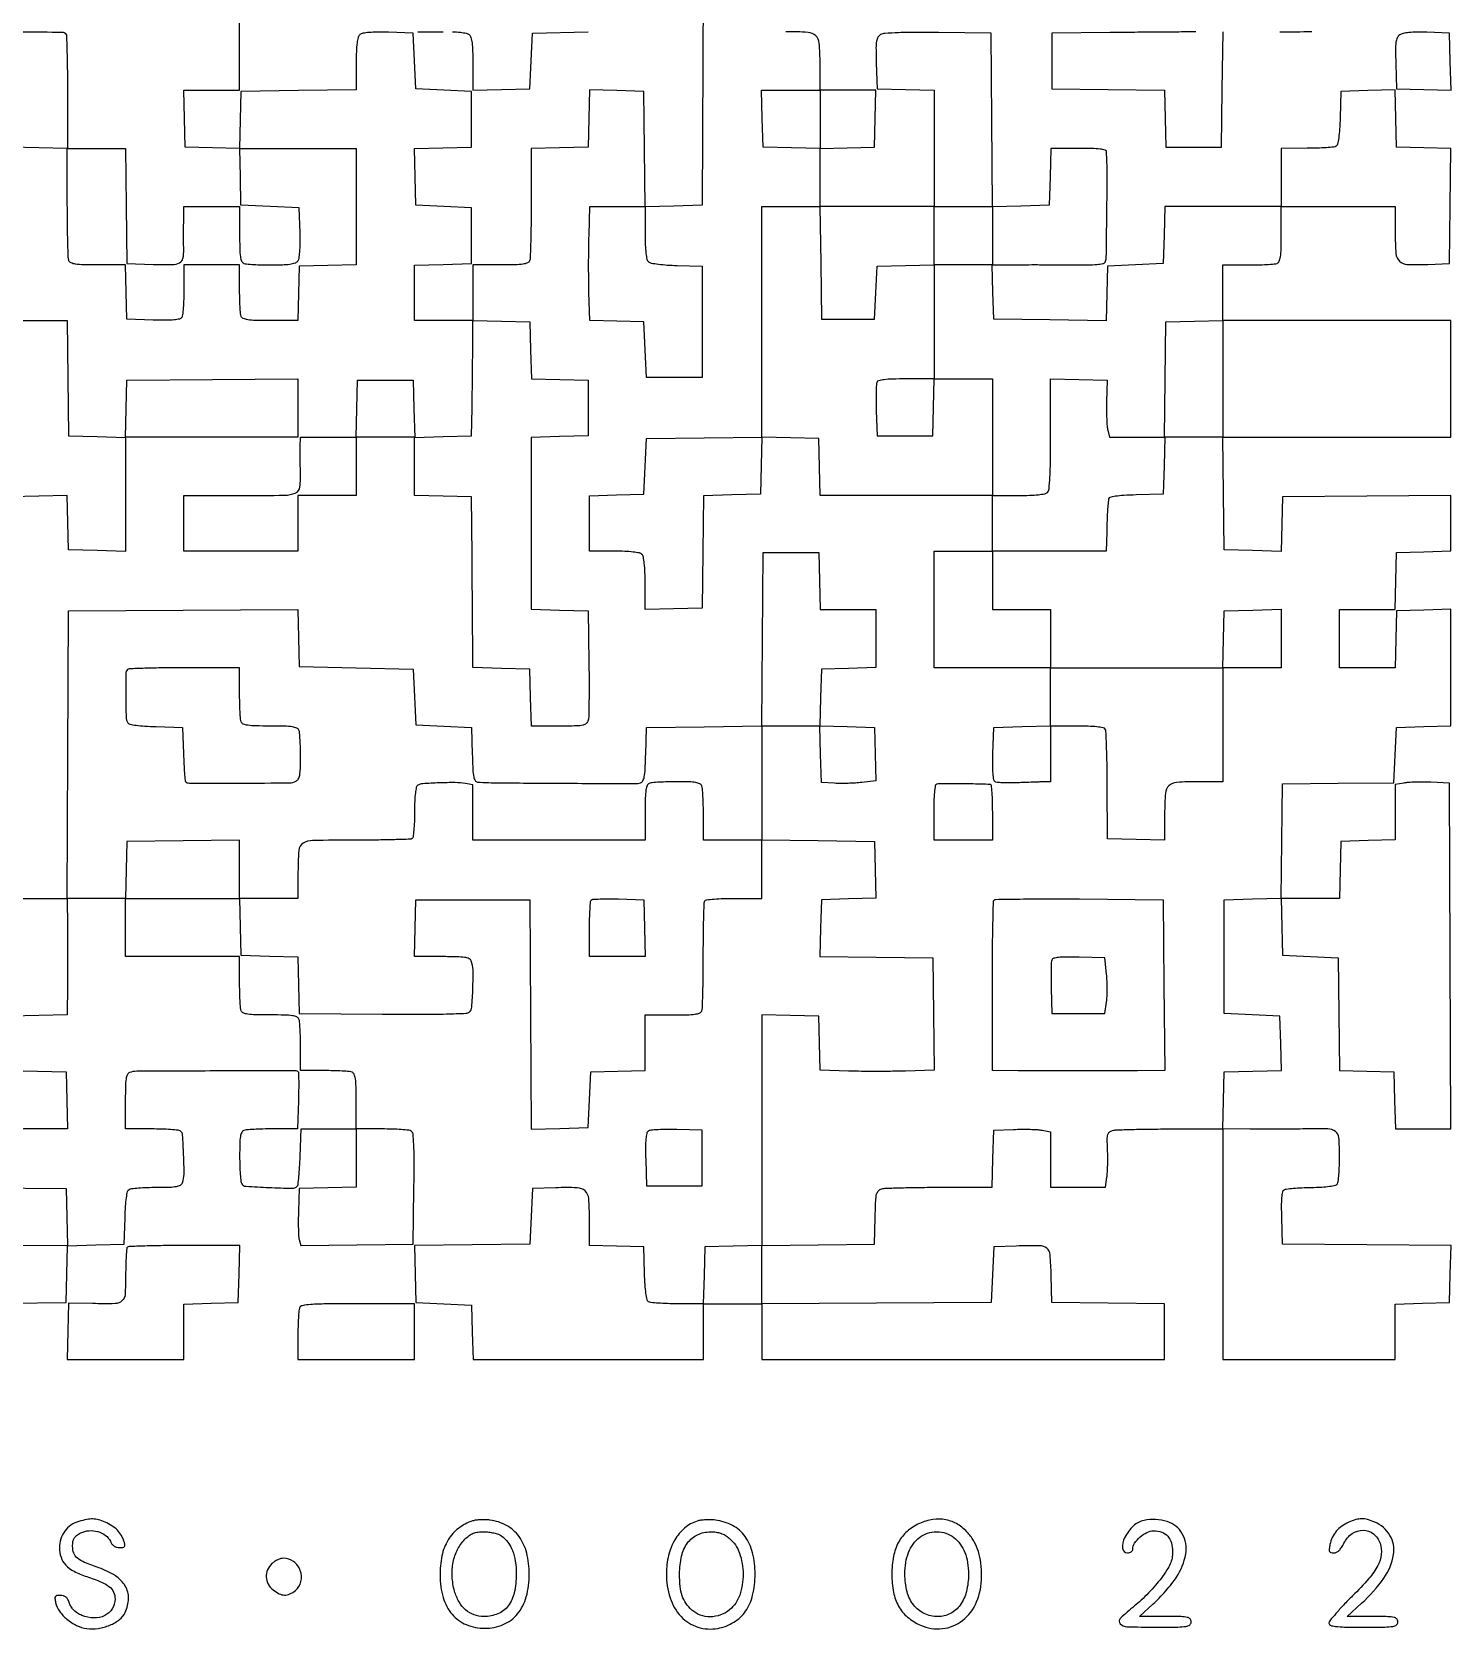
# Model space of a CAD drawing. Extents: x 179 to 1071, y 112 to 1107.
# Drawn here: x 536 to 1071, y 112 to 715 of the extents above; entities that cross this region are included whole.
import ezdxf

# ---------------------------------------------------------------- set-up
doc = ezdxf.new("R2010")
doc.units = 0

msp = doc.modelspace()

# ---------------------------------------------------------------- linework, layer by layer
for points in [[(789.01715, 757.844856), (788.758575, 703.672428), (788.5, 649.5), (777.769596, 649.216367), (767.039192, 648.932734), (766.769596, 670.716367), (766.5, 692.5), (756.284183, 692.784606), (746.068365, 693.069211), (745.784183, 682.284606), (745.5, 671.5), (734.75, 671.216168), (724, 670.932337), (724, 650.547956, -0.002775), (723.956005, 642.62203, -0.004131), (723.821697, 635.686837, -0.001846), (723.636622, 629.779199, -0.08304), (723.393011, 628.581787, -0.205218), (722.601595, 627.76761, -0.063068), (720.913621, 627.30265, -0.030363), (717.960143, 627.059586, -0.005351), (712.393011, 627), (702, 627), (702, 616.5), (702, 606), (691, 606), (680, 606), (680, 616.466168), (680, 626.932337), (690.75, 627.216168), (701.5, 627.5), (701.5, 638), (701.5, 648.5), (691, 649), (680.5, 649.5), (680.216515, 660.215829), (679.93303, 670.931657), (690.716515, 671.215829), (701.5, 671.5), (701.5, 682), (701.5, 692.5), (691, 693), (680.5, 693.5), (680, 704), (679.5, 714.5), (670.149285, 714.788859, 0.009044), (666.042317, 714.84141, 0.018924), (662.849829, 714.703614, 0.020746), (660.486141, 714.412685, 0.132968), (659.399285, 713.916414, 0.153989), (658.728963, 712.876338, 0.035166), (658.314936, 710.797737, 0.024215), (658.070212, 707.662077, 0.007367), (658, 702.897058), (658, 693.039005), (636.25, 692.769502), (614.5, 692.5), (614.215817, 681.715394), (613.931635, 670.930789), (603.715817, 671.215394), (593.5, 671.5), (593.216168, 682.25), (592.932337, 693), (603.466168, 693), (614, 693), (614, 714.5), (614, 736)], [(517.280221, 714.97765, -0.000451), (546.988945, 714.883807, -0.25885), (548.464727, 714.057073, -0.131324), (548.700564, 713.273694, -0.001231), (548.87541, 707.205615, -0.004035), (549.003513, 700.196264, -0.002587), (549.044449, 692.057073), (549.041411, 671), (560.001203, 671), (570.960995, 671), (571.230498, 649.25), (571.5, 627.5), (581.417355, 627.211769, 0.010154), (588.616458, 627.148789, 0.114141), (591.376108, 627.820781, 0.231626), (592.637305, 629.481818, 0.056846), (592.921568, 633, -0.005745), (592.88362, 634.768354, -0.002018), (592.868562, 637.307812, -0.002003), (592.874464, 640.100537, -0.002345), (592.903108, 642.75), (593, 649), (603.5, 649), (614, 649), (614, 638.606989, 0.005351), (614.059586, 633.039857, 0.030363), (614.30265, 630.086379, 0.063068), (614.76761, 628.398405, 0.205218), (615.581787, 627.606989, 0.070665), (616.623147, 627.368305, 0.006448), (619.282682, 627.178303, 0.008244), (622.475274, 627.044337, 0.006363), (625.959343, 627, 0.008752), (630.143309, 627.073241, 0.026159), (632.994036, 627.322779, 0.037243), (634.919377, 627.74135, 0.148464), (635.916414, 628.399285, 0.132968), (636.412685, 629.486141, 0.020746), (636.703614, 631.849829, 0.018924), (636.84141, 635.042317, 0.009044), (636.788859, 639.149285), (636.5, 648.5), (625.5, 649), (614.5, 649.5), (614.288754, 660.25), (614.077508, 671), (636.038754, 671), (658, 671), (658, 649.033832), (658, 627.067663), (647.25, 626.783832), (636.5, 626.5), (636.215017, 616.25), (635.930034, 606), (625.572006, 606, -0.005378), (620.025624, 606.059653, -0.030449), (617.080782, 606.302828, -0.063222), (615.397244, 606.767938, -0.204941), (614.606989, 607.581787, -0.070946), (614.368222, 608.626193, -0.006338), (614.178303, 611.31865, -0.008159), (614.044331, 614.550804, -0.006277), (614, 618.081787), (614, 627), (603.5, 627), (593, 627), (592.984687, 617.75, -0.008167), (592.919254, 614.113016, -0.011132), (592.733781, 610.83877, -0.008157), (592.475228, 608.130001, -0.113964), (592.152042, 607.211769, -0.19692), (591.294865, 606.604266, -0.033714), (589.282937, 606.278982, -0.023663), (586.195195, 606.138177, -0.006827), (581.417355, 606.211769), (571.5, 606.5), (571.215017, 616.75), (570.930034, 627), (560.572006, 627, -0.005378), (555.025624, 627.059653, -0.030449), (552.080782, 627.302828, -0.063222), (550.397244, 627.767938, -0.204941), (549.606989, 628.581787, -0.08304), (549.363378, 629.779199, -0.001846), (549.178303, 635.686837, -0.004131), (549.043995, 642.62203, -0.002775), (549, 650.547956), (549, 670.932337), (538.25, 671.216168), (527.5, 671.5)], [(974.75, 714.940931, 0.000386), (969.365363, 714.905745, 0.000111), (961.048437, 714.843127, 0.000112), (951.674575, 714.76836, 0.00012), (942.5, 714.690931), (920.5, 714.5), (920.5, 704), (920.5, 693.5), (941.716369, 693.23021), (962.932738, 692.96042), (963.216369, 682.23021), (963.5, 671.5), (974, 671.5), (984.5, 671.5), (984.769502, 693.25), (985.039005, 715)], [(526.75, 235.230498), (548.5, 235.5), (548.783492, 246.216508), (549.066984, 256.933016), (559.783492, 257.216508), (570.5, 257.5), (570.788805, 267.464966, -0.00836), (570.987032, 271.800174, -0.019108), (571.315749, 275.055937, -0.01918), (571.737468, 277.411, -0.199883), (572.288805, 278.199653, -0.115495), (573.161051, 278.504423, -0.007626), (575.829971, 278.747767, -0.010713), (579.052528, 278.922753, -0.007787), (582.643011, 278.984687, 0.0061), (587.639876, 279.054022, 0.036929), (590.216248, 279.312261, 0.08218), (591.670761, 279.823042, 0.1775), (592.439901, 280.703981, 0.091423), (593.04084, 283.93179, 0.010941), (592.893965, 291.219109, 0.006559), (592.477375, 298.765248, 0.234499), (591.618492, 300.234687, 0.122219), (590.787958, 300.526562, 0.006455), (587.964495, 300.758058, 0.009848), (584.56653, 300.92538, 0.006984), (580.75, 300.984687), (571, 301), (571, 311.393011, -0.005351), (571.059586, 316.960143, -0.030363), (571.30265, 319.913621, -0.063068), (571.76761, 321.601595, -0.205218), (572.581787, 322.393011, -0.090721), (575.163116, 322.877312, -0.000363), (604.735819, 322.989344, -0.000184), (634.904728, 323.070625, -0.198215), (636.083333, 322.587487, -0.195794), (636.245504, 322.207851, -0.001928), (636.285267, 319.186075, -0.005961), (636.276071, 315.675605, -0.003785), (636.185662, 311.587487), (635.871323, 301), (626.517449, 301, 0.005991), (622.819538, 300.955691, 0.007872), (619.446625, 300.821697, 0.005967), (616.636623, 300.632065, 0.071896), (615.581787, 300.393011, 0.19467), (614.780298, 299.644942, 0.069116), (614.312224, 298.117276, 0.033827), (614.069372, 295.475625, 0.00643), (614.015313, 290.643011, 0.007669), (614.076382, 287.053884, 0.010583), (614.248778, 283.835561, 0.007462), (614.488346, 281.169118, 0.115963), (614.788585, 280.307836, 0.238871), (616.381675, 279.362557, 0.005895), (625.114481, 278.883699, 0.006457), (633.798042, 278.622444, 0.202967), (635.742197, 279.40648, 0.168511), (636.055932, 280.050871, 0.005297), (636.377571, 283.000591, 0.00977), (636.655412, 286.533658, 0.006555), (636.841025, 290.58095), (637.18205, 301), (647.591025, 301), (658, 301), (658, 290.033832), (658, 279.067663), (647.25, 278.783832), (636.5, 278.5), (636.204946, 270, 0.006937), (636.133698, 266.579253, 0.008098), (636.163731, 263.330116, 0.007286), (636.273473, 260.588797, 0.047804), (636.478972, 259.230182), (637.048052, 256.960364), (658.274026, 257.230182), (679.5, 257.5), (679.77083, 278.428109, 0.002701), (679.849994, 288.928451, 0.012029), (679.714887, 295.091209, 0.012869), (679.427241, 299.095412, 0.230932), (678.77083, 300.162796, 0.115844), (677.852781, 300.482259, 0.007444), (675.009244, 300.73694, 0.010563), (671.577369, 300.920078, 0.007655), (667.75, 300.984687), (658, 301), (658, 311.393011, 0.005351), (657.940414, 316.960143, 0.030363), (657.69735, 319.913621, 0.063068), (657.23239, 321.601595, 0.205218), (656.418213, 322.393011, 0.070946), (655.373807, 322.631778, 0.006338), (652.68135, 322.821697, 0.008159), (649.449196, 322.955669, 0.006277), (645.918213, 323), (637, 323), (637, 331.918213, 0.006277), (636.955669, 335.449196, 0.008159), (636.821697, 338.68135, 0.006338), (636.631778, 341.373807, 0.070946), (636.393011, 342.418213, 0.204366), (635.605154, 343.231384, 0.063541), (633.93074, 343.696802, 0.030628), (631.003676, 343.940206, 0.005432), (625.5, 344, -0.005432), (619.996324, 344.059794, -0.030628), (617.06926, 344.303198, -0.063541), (615.394846, 344.768616, -0.204366), (614.606989, 345.581787, -0.07203), (614.367894, 346.638111, -0.005915), (614.178303, 349.465525, -0.007831), (614.044305, 352.859224, -0.005951), (614, 356.581787), (614, 366), (592.5, 366), (571, 366), (571, 377), (571, 388), (592.466168, 388), (613.932337, 388), (614.216168, 377.25), (614.5, 366.5), (625.216508, 366.216508), (635.933016, 365.933016), (636.216508, 355.216508), (636.5, 344.5), (667.940451, 344.285615, 0.002134), (682.193655, 344.24927, 0.006229), (692.029372, 344.388709, 0.003495), (699.326198, 344.634139, 0.164488), (700.690451, 345.15806, 0.203943), (701.615646, 346.953984, 0.009219), (702.004695, 354.033426, 0.013795), (702.066202, 360.965562, 0.087142), (701.393011, 364.418213, 0.205485), (700.600474, 365.232706, 0.062919), (698.908208, 365.697521, 0.03028), (695.946379, 365.940479, 0.005326), (690.359179, 366), (679.932337, 366), (680.216168, 376.75), (680.5, 387.5), (702, 387.5), (723.5, 387.5), (723.760648, 344.216276), (724.021296, 300.932553), (734.760648, 301.216276), (745.5, 301.5), (746, 312), (746.5, 322.5), (756.75, 322.784983), (767, 323.069966), (767, 333.534983), (767, 344), (777.393011, 344, 0.005548), (782.847127, 344.060521, 0.028856), (785.845765, 344.300585, 0.056089), (787.591489, 344.745678, 0.213844), (788.369202, 345.519741, 0.083016), (788.603245, 346.66985, 0.001854), (788.781072, 352.332118, 0.00414), (788.910111, 358.979916, 0.002782), (788.952381, 366.576708, -0.002787), (788.994503, 374.133165, -0.004325), (789.123586, 380.65189, -0.00141), (789.299584, 386.278283, -0.130606), (789.535207, 387.056967, -0.229468), (790.126712, 387.432853, -0.007408), (793.013867, 387.722984, -0.012896), (796.515436, 387.931742, -0.00844), (800.559017, 388), (811, 388), (811, 399.019888), (811, 410.039775), (832.25, 409.769888), (853.5, 409.5), (853.783473, 398.785353), (854.066946, 388.070705), (843.783473, 387.785353), (833.5, 387.5), (833.216371, 376.769986), (832.932742, 366.039971), (854.216371, 365.769986), (875.5, 365.5), (875.769629, 344.338997), (876.039257, 323.177994), (865.269629, 322.838997, -0.004764), (860.370632, 322.731502, -0.002808), (854.515836, 322.691718, -0.002808), (848.666157, 322.717677, -0.004802), (843.78428, 322.813661), (833.068561, 323.127322), (832.78428, 333.313661), (832.5, 343.5), (821.75, 343.783832), (811, 344.067663), (811, 300.567663), (811, 257.067663), (800.25, 256.783832), (789.5, 256.5), (789.216168, 245.75), (788.932337, 235), (779.216168, 235.015313, -0.007334), (775.406013, 235.077213, -0.010202), (771.998336, 235.252233, -0.006997), (769.171517, 235.495121, -0.117134), (768.288805, 235.800347, -0.199883), (767.737468, 236.589, -0.01918), (767.315749, 238.944063, -0.019108), (766.987032, 242.199826, -0.00836), (766.788805, 246.535034), (766.5, 256.5), (756.25, 256.784983), (746, 257.069966), (746, 266.999799, 0.018385), (745.714843, 274.752275, 0.190058), (744.352383, 277.578778, 0.180404), (741.390744, 278.792788, 0.01627), (733.243181, 278.788833), (724.5, 278.5), (724, 268), (723.5, 257.5), (701.716367, 257.230404), (679.932734, 256.960808), (680.216367, 246.230404), (680.5, 235.5), (691, 235), (701.5, 234.5), (701.784983, 224.25), (702.069966, 214), (745.534983, 214), (789, 214), (789, 224.5), (789, 235), (800, 235), (811, 235), (811, 224.5), (811, 214), (887, 214), (963, 214), (963, 224.480112), (963, 234.960225), (941.75, 235.230112), (920.5, 235.5), (920.215131, 245.7397, 0.013827), (919.781878, 253.54295, 0.200378), (918.533568, 255.948742, 0.174565), (915.86687, 256.925177, 0.010012), (907, 256.795054), (898.5, 256.5), (898, 246), (897.5, 235.5), (854.25, 235.239377), (811, 234.978755), (811, 245.96949), (811, 256.960225), (832.25, 257.230112), (853.5, 257.5), (853.783793, 267.642206, -0.004239), (854.011163, 273.877009, -0.045994), (854.354225, 276.368126, -0.13437), (855.044772, 277.644519, -0.137305), (856.283793, 278.378551, -0.056343), (857.859525, 278.615671, -0.002272), (863.640614, 278.802173, -0.003961), (870.501562, 278.937922, -0.002792), (878.216168, 278.986345), (897.932337, 279), (898.216168, 289.75), (898.5, 300.5), (906, 300.80649, -0.008667), (909.109769, 300.879612, -0.00841), (912.251562, 300.846169, -0.008349), (915.012596, 300.724159, -0.030569), (916.75, 300.511177), (920, 299.909374), (920, 289.454687), (920, 279), (930.372192, 279), (940.744384, 279), (941.240606, 282.75, 0.020239), (941.413553, 284.643411, 0.007234), (941.511592, 287.354508, 0.007164), (941.533497, 290.334585, 0.008407), (941.466288, 293.158963, -0.00749), (941.364576, 297.127075, -0.066355), (941.576942, 298.861018, -0.160581), (942.184633, 299.803224, -0.104734), (943.347873, 300.395308, -0.056676), (944.885355, 300.625916, -0.002168), (950.669375, 300.807096, -0.003862), (957.526973, 300.939151, -0.00271), (965.25, 300.986345), (985, 301), (985, 257.5), (985, 214), (1017.5, 214), (1050, 214), (1050, 224.465017), (1050, 234.930034), (1060.25, 235.215017), (1070.5, 235.5), (1070.783689, 246.235907), (1071.067378, 256.971814), (1039.283689, 257.235907), (1007.5, 257.5), (1007.211769, 267.417355, -0.007576), (1007.150199, 271.845842, -0.019646), (1007.279533, 275.034542, -0.020969), (1007.554495, 277.281643, -0.216682), (1008.061369, 278.037928, -0.110736), (1008.888146, 278.323896, -0.006534), (1011.545579, 278.588813, -0.009602), (1014.746164, 278.80386, -0.006914), (1018.324705, 278.925784, 0.009341), (1022.254816, 279.078787, 0.020267), (1025.261235, 279.374732, 0.02053), (1027.452219, 279.772755, 0.198484), (1028.209793, 280.305211, 0.116016), (1028.510689, 281.168747, 0.00744), (1028.750745, 283.846423, 0.010564), (1028.923502, 287.078121, 0.007653), (1028.984687, 290.682612, 0.018661), (1028.734108, 297.708356, 0.217762), (1027.446007, 300.056167, 0.158029), (1024.60911, 301.017439, 0.00882), (1015.164684, 300.975862, -0.002775), (1010.722622, 300.902591, -0.001552), (1005.318125, 300.860221, -0.001548), (999.854827, 300.851267, -0.002519), (995.216168, 300.881396), (984.932337, 301), (985.216168, 311.75), (985.5, 322.5), (996.284606, 322.784183), (1007.069211, 323.068365), (1006.784606, 333.284183), (1006.5, 343.5), (996, 344), (985.5, 344.5), (985.5, 366), (985.5, 387.5), (996.215829, 387.783485), (1006.931657, 388.06697), (1007.215829, 377.283485), (1007.5, 366.5), (1018, 366), (1028.5, 365.5), (1028.769787, 344.284765), (1029.039573, 323.069529), (1039.269787, 322.784765), (1049.5, 322.5), (1049.783832, 311.75), (1050.067663, 301), (1060.541073, 301), (1071.014483, 301), (1070.757242, 366.25), (1070.5, 431.5), (1063.5, 431.807779, 0.009375), (1060.58164, 431.88131, 0.008811), (1057.601562, 431.84799, 0.008811), (1054.961002, 431.725313, 0.029867), (1053.25, 431.512466), (1050, 430.909374), (1050, 420.48967), (1050, 410.069966), (1039.75, 409.784983), (1029.5, 409.5), (1029.216168, 398.75), (1028.932337, 388), (1017.946666, 388), (1006.960995, 388), (1007.230498, 409.599001), (1007.5, 431.198001), (1028.5, 431.411267), (1049.5, 431.624533), (1050, 442.062266), (1050.5, 452.5), (1060.75, 452.784983), (1071, 453.069966), (1071, 475.069966), (1071, 497.069966), (1060.75, 496.784983), (1050.5, 496.5), (1050.216168, 485.75), (1049.932337, 475), (1039.466168, 475), (1029, 475), (1029, 486), (1029, 497), (1039.466168, 497), (1049.932337, 497), (1050.216168, 507.75), (1050.5, 518.5), (1060.75, 518.784983), (1071, 519.069966), (1071, 529.54903), (1071, 540.028094), (1039.25, 539.764047), (1007.5, 539.5), (1007.214647, 529.216527), (1006.929295, 518.933054), (996.214647, 519.216527), (985.5, 519.5), (985.230112, 540.75), (984.960225, 562), (1027.980112, 562), (1071, 562), (1071, 584), (1071, 606), (1028, 606), (985, 606), (985, 616.5), (985, 627), (994.418213, 627, 0.005951), (998.140776, 627.044305, 0.007831), (1001.534475, 627.178303, 0.005915), (1004.361889, 627.367894, 0.07203), (1005.418213, 627.606989, 0.205218), (1006.23239, 628.398405, 0.063068), (1006.69735, 630.086379, 0.030363), (1006.940414, 633.039857, 0.005351), (1007, 638.606989), (1007, 649), (1028.5, 649), (1050, 649), (1050, 639.035184, 0.017911), (1050.277655, 631.286847, 0.185014), (1051.608188, 628.442394, 0.184841), (1054.49937, 627.213805, 0.017872), (1062.259538, 627.209712), (1070.5, 627.5), (1070.769404, 649.214803), (1071.038809, 670.929605), (1060.769404, 671.214803), (1050.5, 671.5), (1050.215817, 682.284606), (1049.931635, 693.069211), (1039.715817, 692.784606), (1029.5, 692.5), (1029.211195, 682.535034, -0.00836), (1029.012968, 678.199826, -0.019108), (1028.684251, 674.944063, -0.01918), (1028.262532, 672.589, -0.199883), (1027.711195, 671.800347, -0.117226), (1026.827893, 671.495095, -0.006962), (1023.991726, 671.252233, -0.010173), (1020.573123, 671.077211, -0.007309), (1016.75, 671.015313), (1007, 671), (1007, 660), (1007, 649), (985.033832, 649), (963.067663, 649), (962.783832, 638.25), (962.5, 627.5), (952, 627), (941.5, 626.5), (941.214798, 616.230215), (940.929597, 605.96043), (919.714798, 606.230215), (898.5, 606.5), (898.215017, 616.75), (897.930034, 627), (908.215017, 627.085939, -0.00189), (912.921792, 627.107477, -0.00108), (918.605875, 627.099727, -0.001078), (924.324185, 627.067248, -0.001791), (929.145409, 627.012198, 0.006609), (934.134085, 627.003318, 0.020774), (937.47791, 627.180644, 0.025942), (939.720149, 627.511266, 0.207648), (940.55822, 628.094203, 0.135544), (940.983918, 629.551923, 0.000569), (941.211181, 646.329519, 0.002776), (941.315541, 661.55409, 0.01532), (941.075053, 669.75, 0.324868), (940.575747, 670.3572, 0.034099), (938.658667, 670.718349, 0.02347), (935.556276, 670.939302, 0.006042), (930.533832, 671), (920.067663, 671), (919.783832, 660.25), (919.5, 649.5), (908.763707, 649.216307), (898.027415, 648.932615), (897.763707, 681.716307), (897.5, 714.5), (877.651046, 714.732225, 0.004083), (869.268438, 714.761835, 0.008066), (862.614155, 714.62363, 0.005833), (857.43367, 714.371848, 0.108211), (855.865488, 713.928011, 0.132377), (854.830345, 712.954703, 0.100413), (854.289575, 711.486027, 0.040564), (854.103482, 708.88991, 0.00498), (854.214442, 703.195786), (854.5, 693.5), (865.25, 693.216168), (876, 692.932337), (876, 670.966168), (876, 649), (854.5, 649), (833, 649), (833, 659.965017), (833, 670.930034), (843.25, 671.215017), (853.5, 671.5), (853.783832, 682.25), (854.067663, 693), (843.533832, 693), (833, 693), (833, 702.964816, 0.0177), (832.725392, 710.719525, 0.189883), (831.393275, 713.50496, 0.174589), (828.463935, 714.756305, 0.014506), (820.065741, 715)], [(681.25, 714.931729, 0.01441), (682.088167, 714.910146, 0.000891), (684.577099, 714.922233, 0.001321), (687.542647, 714.949758, 0.000979), (690.820975, 714.99527, -0.011128)], [(694.372164, 714.972485, -0.01976), (697.29094, 714.773153, -0.020842), (699.521941, 714.437386, -0.126079), (700.570975, 713.941096, -0.151307), (701.261372, 712.882105, -0.037351), (701.68404, 710.82591, -0.024828), (701.93022, 707.693169, -0.007194), (702, 702.843724), (702, 692.932337), (712.75, 693.216168), (723.5, 693.5), (724, 704), (724.5, 714.5), (745.5, 715)], [(1006.412514, 715, 0.002047), (1018.522031, 715.049574, 0.015914)], [(527.039005, 388), (538.01089, 388), (548.982775, 388), (549.241388, 442.25), (549.5, 496.5), (592.716061, 496.760597), (635.932122, 497.021194), (636.216061, 486.260597), (636.5, 475.5), (658, 475), (679.5, 474.5), (680, 464), (680.5, 453.5), (691, 453), (701.5, 452.5), (701.784983, 442.25, 0.004741), (702, 436.484765, 0.035982), (702.32189, 433.785568, 0.096917), (702.873462, 432.419928, 0.236031), (703.784983, 431.885693, 0.01463), (711.90415, 431.582759, 0.00087), (736.471636, 431.428083, 0.000214), (763.199035, 431.31772, 0.072916), (765.21564, 431.605758, 0.199375), (766.1214, 432.339768, 0.078007), (766.669258, 433.886227, 0.033947), (766.999998, 436.702523, 0.005286), (767.21564, 442.306482), (767.5, 452.5), (789.236361, 452.769464), (810.972721, 453.038929), (811.236361, 485.769464), (811.5, 518.5), (822, 518.5), (832.5, 518.5), (832.783832, 507.75), (833.067663, 497), (843.533832, 497), (854, 497), (854, 486.034983), (854, 475.069966), (843.75, 474.784983), (833.5, 474.5), (833.216527, 463.785353), (832.933054, 453.070705), (843.216527, 452.785353), (853.5, 452.5), (853.78342, 442.391609), (854.066839, 432.283218), (848.78342, 431.715855, -0.011874), (846.39765, 431.516829, -0.007318), (843.583255, 431.390526, -0.007337), (840.795686, 431.347207, -0.013035), (838.5, 431.405078), (833.5, 431.661665), (833.216168, 442.330833), (832.932337, 453), (821.966168, 453), (811, 453), (811, 431.5), (811, 410), (800, 410), (789, 410), (789, 419.418213, 0.005951), (788.955695, 423.140776, 0.007831), (788.821697, 426.534475, 0.005915), (788.632106, 429.361889, 0.07203), (788.393011, 430.418213, 0.191652), (787.656877, 431.216173, 0.070258), (786.167248, 431.687898, 0.03479), (783.605148, 431.936805, 0.006824), (778.974799, 432, 0.006352), (775.484808, 431.955664, 0.008233), (772.287222, 431.821697, 0.006434), (769.623534, 431.631706, 0.070701), (768.581787, 431.393011, 0.205218), (767.76761, 430.601595, 0.063068), (767.30265, 428.913621, 0.030363), (767.059586, 425.960143, 0.005351), (767, 420.393011), (767, 410), (734.5, 410), (702, 410), (702, 420.420545), (702, 430.841089), (699.25, 431.308357, 0.040034), (695.361315, 431.652559, 0.011275), (689.268116, 431.56548, 0.007125), (683.133463, 431.251794, 0.122669), (681.23354, 430.644336, 0.200749), (680.668297, 429.854234, 0.025945), (680.303185, 427.763405, 0.021994), (680.070119, 424.743529, 0.008261), (680, 420.5, -0.009372), (679.931814, 416.86254, -0.014177), (679.723498, 413.703099, -0.008832), (679.432875, 411.115719, -0.225643), (679.058718, 410.53629, -0.131045), (678.278426, 410.300914, -0.001294), (672.387329, 410.125433, -0.004139), (665.574963, 409.996579, -0.002658), (657.669406, 409.954545, 0.003766), (641.501787, 409.832769, 0.133915), (637.925334, 408.799269, 0.244598), (636.320176, 406.142371, 0.015533), (636.013655, 396.75), (636, 388), (625, 388), (614, 388), (614, 398.995802), (614, 409.991604), (592.75, 409.745802), (571.5, 409.5), (571.216168, 398.75), (570.932337, 388), (559.911942, 388), (548.891548, 388), (549.004205, 377.25, -0.001277), (549.043241, 372.324301, -0.000725), (549.066605, 366.363063, -0.000724), (549.072733, 360.357551, -0.001195), (549.058431, 355.283832), (549, 344.067663), (538.25, 343.783832), (527.5, 343.5)], [(526.930789, 323.068365), (537.715394, 322.784183), (548.5, 322.5), (548.783832, 311.75), (549.067663, 301), (539.283832, 300.989367, 0.000597), (534.647721, 300.978789, 0.000287), (528.702126, 300.954706, 0.000285)]]:
    msp.add_lwpolyline(points, format="xyb")
for points in [[(1051.698976, 713.769153, 0.124763), (1050.777081, 712.654842, 0.076572), (1050.28692, 711.012817, 0.036105), (1050.109284, 708.286528, 0.00588), (1050.209381, 702.983715), (1050.5, 693.5), (1060.78419, 693.214639), (1071.068381, 692.929279), (1070.78419, 703.714639), (1070.5, 714.5), (1061.989595, 714.785438, 0.010006), (1058.068435, 714.838436, 0.02299), (1055.121158, 714.683656, 0.02949), (1052.96852, 714.341998, 0.104125)], [(767, 639.122445, 0.00775), (767.07111, 634.534962, 0.021862), (767.310401, 631.338284, 0.027915), (767.69658, 629.144506, 0.163434), (768.304124, 628.162563, 0.131421), (769.259099, 627.722996, 0.010763), (771.999888, 627.312947, 0.013854), (775.34104, 626.980158, 0.010217), (779.054124, 626.790118), (788.5, 626.5), (788.5, 605.5), (788.5, 584.5), (778, 584.5), (767.5, 584.5), (767, 595), (766.5, 605.5), (756.313661, 605.78428), (746.127322, 606.068561), (745.813661, 616.78428, -0.004796), (745.717644, 621.664806, -0.002809), (745.691565, 627.51007, -0.002808), (745.731177, 633.358587, -0.004772), (745.838476, 638.25), (746.176952, 649), (756.588476, 649), (767, 649)], [(833.230112, 627.75), (833.5, 606.5), (843.5, 606.5), (853.5, 606.5), (854, 616.5), (854.5, 626.5), (865.25, 626.783832), (876, 627.067663), (876, 638.033832), (876, 649), (887, 649), (898, 649), (898, 638), (898, 627), (887, 627), (876, 627), (876, 605.5), (876, 584), (887, 584), (898, 584), (898, 562), (898, 540), (907.8, 540, 0.008695), (912.071747, 540.074295, 0.018472), (915.369558, 540.311224, 0.019349), (917.799696, 540.671932, 0.150969), (918.8, 541.2, 0.175197), (919.392044, 542.462411, 0.009311), (919.721201, 546.961582, 0.01044), (919.93795, 553.423681, 0.003163), (920, 563.233832), (920, 584.067663), (930.656325, 583.783832), (941.312649, 583.5), (941.097025, 575.410357, 0.008233), (941.063502, 572.118159, 0.008937), (941.14088, 568.915567, 0.008508), (941.302738, 566.177527, 0.042486), (941.549109, 564.660357), (942.216816, 562), (952.588906, 562), (962.960995, 562), (963.230498, 583.75), (963.5, 605.5), (974.25, 605.783832), (985, 606.067663), (985, 584.033832), (985, 562), (974.033832, 562), (963.067663, 562), (962.783832, 551.25), (962.5, 540.5), (952.25, 540.215017, 0.00691), (947.549079, 540.019269, 0.021984), (944.420839, 539.707303, 0.026625), (942.368684, 539.298578, 0.310698), (941.858431, 538.715017, 0.00737), (941.600853, 536.179806, 0.007856), (941.424381, 533.691472, 0.005868), (941.292666, 530.655166, 0.002007), (941.171044, 526.25), (941, 519), (919.5, 519), (898, 519), (898, 508), (898, 497), (909, 497), (920, 497), (920, 486), (920, 475), (952.466168, 475), (984.932337, 475), (985.216168, 485.75), (985.5, 496.5), (996.25, 496.783832), (1007, 497.067663), (1007, 486.033832), (1007, 475), (996, 475), (985, 475), (985, 453.5), (985, 432), (975.934259, 432, 0.014523), (967.533064, 431.755934, 0.174932), (964.604835, 430.502522, 0.18964), (963.27376, 427.712596, 0.017585), (963, 419.930985), (963, 409.932337), (952.25, 410.216168), (941.5, 410.5), (941.38082, 430.63382, 0.003169), (941.285248, 438.431055, 0.004865), (941.09401, 445.181209, 0.00179), (940.852713, 450.973759, 0.127779), (940.571803, 451.88382, 0.21528), (939.847277, 452.372226, 0.01611), (937.433472, 452.704582, 0.017838), (934.175119, 452.929566, 0.008317), (929.940983, 453), (920, 453), (920, 442.5), (920, 432), (916.75, 431.928155, 0.002292), (915.057468, 431.882975, 0.000692), (912.486064, 431.798976, 0.000693), (909.602445, 431.696783, 0.000753), (906.798303, 431.589285, -0.00985), (904.152285, 431.536027, -0.01308), (901.746061, 431.597956, -0.010398), (899.759044, 431.742638, -0.115533), (899.010073, 431.993775, -0.221917), (898.538934, 432.712155, -0.017117), (898.28033, 435.06485, -0.018183), (898.154831, 438.290488, -0.007895), (898.211769, 442.582645), (898.5, 452.5), (909.25, 452.783832), (920, 453.067663), (920, 464.033832), (920, 475), (898, 475), (876, 475), (876, 497), (876, 519), (887, 519), (898, 519), (898, 529.5), (898, 540), (865.533832, 540), (833.067663, 540), (832.783832, 550.75), (832.5, 561.5), (821.784171, 561.783485), (811.068343, 562.06697), (810.784171, 551.283485), (810.5, 540.5), (799.76979, 540.216369), (789.03958, 539.932738), (788.76979, 518.716369), (788.5, 497.5), (777.75, 497.216168), (767, 496.932337), (767, 506.766168, 0.008652), (766.925781, 511.054729, 0.018432), (766.688986, 514.362299, 0.019308), (766.328414, 516.798441, 0.151095), (765.8, 517.8, 0.149044), (764.818776, 518.322729, 0.019949), (762.477016, 518.685484, 0.019071), (759.323492, 518.924518, 0.009379), (755.3, 519), (746, 519), (746, 529.465017), (746, 539.930034), (756.25, 540.215017), (766.5, 540.5), (767, 551), (767.5, 561.5), (789.25, 561.769502), (811, 562.039005), (811, 605.519502), (811, 649), (821.980112, 649), (832.960225, 649)], [(723.783492, 594.783492), (724.066984, 584.066984), (734.783492, 583.783492), (745.5, 583.5), (745.5, 573), (745.5, 562.5), (734.75, 562.216168), (724, 561.932337), (724, 529.5), (724, 497.067663), (734.75, 496.783832), (745.5, 496.5), (745.783711, 477, -0.002788), (745.85221, 469.365834, -0.003942), (745.821708, 462.567187, -0.002293), (745.724598, 456.840683, -0.054895), (745.514659, 455.25, -0.136044), (744.805371, 453.985907, -0.147883), (743.567583, 453.31707, -0.046767), (741.100526, 453.048842, -0.003708), (734.51478, 453), (724.067663, 453), (723.783832, 463.75), (723.5, 474.5), (712.75, 474.783832), (702, 475.067663), (701.940931, 485.283832, 0.000384), (701.905753, 490.654565, 0.000111), (701.843127, 498.961501, 0.000111), (701.76836, 508.327907, 0.000118), (701.690931, 517.5), (701.5, 539.5), (690.75, 539.783832), (680, 540.067663), (680, 551.033832), (680, 562), (669, 562), (658, 562), (658, 551), (658, 540), (647, 540), (636, 540), (636, 529.5), (636, 519), (614.5, 519), (593, 519), (593, 529.5), (593, 540), (614.432612, 540, 0.003108), (630.991344, 540.102931, 0.095188), (635.021616, 540.929292, 0.272698), (636.741251, 543.208785, 0.038712), (636.964074, 549.315423, -0.004471), (636.891822, 551.574596, -0.003291), (636.850634, 554.078593, -0.003325), (636.843015, 556.447597, -0.00741), (636.875921, 558.25), (637, 562), (647.466168, 562), (657.932337, 562), (658.216168, 572.75), (658.5, 583.5), (669, 583.5), (679.5, 583.5), (679.784171, 572.716515), (680.068343, 561.93303), (690.784171, 562.216515), (701.5, 562.5), (701.703106, 573, 0.001265), (701.784375, 577.833533, 0.000702), (701.860325, 583.730251, 0.0007), (701.920495, 589.701396, 0.00113), (701.953106, 594.783832), (702, 606.067663), (712.75, 605.783832), (723.5, 605.5)], [(854.428774, 582.674983, 0.081654), (854.239658, 581.758353, 0.005045), (854.154817, 578.970602, 0.007376), (854.136178, 575.631743, 0.005394), (854.210159, 571.924983), (854.5, 562.5), (865, 562.5), (875.5, 562.5), (875.783832, 573.25), (876.067663, 584), (865.502447, 584, 0.006163), (860.358283, 583.936587, 0.023613), (857.163994, 583.706615, 0.034632), (855.151549, 583.323077, 0.241229)], [(571.666667, 474.333333, 0.196533), (571.04225, 472.845176, 0.003958), (571.031876, 464.520042, 0.005092), (571.169519, 456.353105, 0.135593), (571.800347, 454.288805, 0.199883), (572.589, 453.737468, 0.01918), (574.944063, 453.315749, 0.019108), (578.199826, 452.987032, 0.00836), (582.535034, 452.788805), (592.5, 452.5), (592.831495, 442.501838, 0.003665), (592.987871, 438.640214, 0.005738), (593.18483, 435.32142, 0.001909), (593.397961, 432.468558, 0.178617), (593.568832, 432.097835, 0.198585), (595.042316, 431.486409, 0.000728), (614.106498, 431.490119, 0.001111), (632.796202, 431.5625, 0.118197), (635.25, 432.166623, 0.146938), (636.146469, 433.033276, 0.081244), (636.67086, 434.477073, 0.039357), (636.934432, 436.917575, 0.007227), (637, 441.453396, 0.006668), (636.955641, 444.779332, 0.008541), (636.821697, 447.83856, 0.006839), (636.631409, 450.387512, 0.069666), (636.393011, 451.418213, 0.204366), (635.605154, 452.231384, 0.063541), (633.93074, 452.696802, 0.030628), (631.003676, 452.940206, 0.005432), (625.5, 453, -0.005432), (619.996324, 453.059794, -0.030628), (617.06926, 453.303198, -0.063541), (615.394846, 453.768616, -0.204366), (614.606989, 454.581787, -0.07203), (614.367894, 455.638111, -0.005915), (614.178303, 458.465525, -0.007831), (614.044305, 461.859224, -0.005951), (614, 465.581787), (614, 475), (593.166667, 475, 0.002993), (585.132422, 474.951903, 0.004756), (578.257292, 474.804167, 0.001277), (572.287675, 474.603799, 0.189545)], [(897.25, 431.060653, -0.365021), (897.551456, 430.762027, -0.004807), (897.779688, 427.933442, -0.01103), (897.946033, 424.530185, -0.006695), (898, 420.5), (898, 410), (887, 410), (876, 410), (876, 420.416667, -0.008224), (876.068487, 424.580407, -0.014892), (876.281922, 427.981357, -0.009559), (876.582499, 430.664112, -0.286844), (876.996752, 431.166667, -0.081344), (878.108687, 431.346564, -0.000826), (886.101252, 431.317924, -0.002564), (893.497125, 431.241279, -0.016302)], [(766.783832, 376.75), (767.067663, 366), (756.533832, 366), (746, 366), (746, 376.333333, -0.006326), (746.050742, 380.343969, -0.009524), (746.20576, 383.83701, -0.00491), (746.420396, 386.763196, -0.177417), (746.700461, 387.367127, -0.182377), (747.297812, 387.637197, -0.005798), (750.000338, 387.778463, -0.010544), (753.240283, 387.841782, -0.007041), (756.950461, 387.783794), (766.5, 387.5)], [(962.763853, 355.25), (963.027706, 323), (952.763853, 322.926805, -0.00126), (944.527276, 322.888824, -0.000694), (934.455126, 322.881746, -0.00058), (922.339842, 322.904102, -0.000334), (907.75, 322.957682), (898, 323), (898, 354.833333, -0.002001), (898.049029, 367.086392, -0.003231), (898.199888, 377.515513, -0.000593), (898.402981, 386.698691, -0.192864), (898.680468, 387.347135, -0.194926), (899.328722, 387.621499, -0.000608), (908.434599, 387.750224, -0.003285), (918.778546, 387.815907, -0.002034), (930.930468, 387.763802), (962.5, 387.5)], [(920.44275, 364.711405, 0.081149), (920.248444, 363.774362, 0.00524), (920.158923, 360.981301, 0.007536), (920.137209, 357.634347, 0.00554), (920.210159, 353.924983), (920.5, 344.5), (930.5, 344.5), (940.5, 344.5), (941.08534, 348.886315, 0.022863), (941.269448, 350.99849, 0.010307), (941.326793, 353.780045, 0.01018), (941.266834, 356.724741, 0.013684), (941.08534, 359.386315), (940.5, 365.5), (930.732592, 365.786422, 0.006215), (925.820487, 365.869374, 0.027145), (922.9185, 365.724677, 0.046335), (921.158442, 365.373938, 0.232847)], [(768.211769, 300.1713, 0.194409), (767.60482, 299.304382, 0.033527), (767.279413, 297.284794, 0.023597), (767.138468, 294.191727, 0.006852), (767.211769, 289.417355), (767.5, 279.5), (778, 279.5), (788.5, 279.5), (788.5, 290), (788.5, 300.5), (779, 300.753945, 0.008497), (775.267186, 300.790269, 0.011674), (771.912207, 300.687545, 0.00849), (769.137493, 300.490389, 0.12262)], [(571.666667, 256.333333, 0.177151), (571.400184, 255.759466, 0.005003), (571.195833, 253.005386, 0.009619), (571.048298, 249.715883, 0.006396), (571, 245.940322, -0.014547), (570.782193, 238.455598, -0.201869), (569.614905, 236.079112, -0.175747), (567.023595, 235.080284, -0.010534), (558.524293, 235.089685), (549.5, 235.289825), (549.216168, 224.644912), (548.932337, 214), (570.966168, 214), (593, 214), (593, 224.465017), (593, 234.930034), (603.25, 235.215017), (613.5, 235.5), (613.783832, 246.25), (614.067663, 257), (593.200498, 257, 0.002988), (585.153282, 256.951904, 0.004749), (578.26723, 256.804167, 0.001273), (572.287745, 256.603805, 0.189562)], [(636.606989, 233.418213, 0.070946), (636.368222, 232.373807, 0.006338), (636.178303, 229.68135, 0.008159), (636.044331, 226.449196, 0.006277), (636, 222.918213), (636, 214), (658, 214), (680, 214), (680, 224.5), (680, 235), (658.606989, 235, 0.002045), (646.485827, 234.950434, 0.015901), (640.835307, 234.724422, 0.030015), (637.662537, 234.303854, 0.258697)], [(553.312913, 152.897522, 0.082514), (550.377085, 151.492769, 0.081056), (548.032501, 149.206974, 0.080353), (546.521194, 146.275271, 0.079068), (546, 143, 0.083437), (546.613468, 139.349368, 0.106122), (548.37843, 136.434333, 0.085517), (551.520708, 134.073735, 0.038124), (556.309297, 132.063462, -0.016008), (561.902635, 130.001023, -0.071235), (564.920006, 128.243186, -0.124124), (566.454366, 126.241814, -0.102125), (567, 123.598284, -0.13998), (565.950257, 119.922138, -0.140487), (563.118706, 117.360758, -0.121972), (559.006588, 116.469446, -0.091879), (554.468353, 117.448776, -0.04063), (552.841524, 118.289515, -0.054404), (551.537426, 119.316147, -0.058086), (550.549575, 120.539875, -0.05698), (549.862107, 121.965715, 0.038452), (549.229652, 123.411784, 0.091355), (548.502151, 124.327483, 0.109013), (547.584349, 124.82895, 0.070841), (546.383123, 125, 0.037464), (545.061037, 124.9008, 0.213063), (544.48127, 124.529486, 0.177224), (544.310091, 123.800068, 0.024878), (544.57624, 122.25, 0.102139), (546.02193, 119.0417, 0.062883), (548.863461, 116.006966, 0.060577), (552.515478, 113.657581, 0.075594), (556.364116, 112.468106, 0.075892), (560.617326, 112.479353, 0.061113), (565.02125, 113.727681, 0.064596), (568.716807, 115.879582, 0.122345), (570.846209, 118.56181, 0.100033), (572.07358, 123.848455, 0.141549), (570.873405, 128.499976, 0.118236), (567.123509, 132.373983, 0.058097), (560.908715, 135.37786, -0.014142), (555.519174, 137.421607, -0.074071), (552.80449, 139.043731, -0.132309), (551.468218, 140.910645, -0.089774), (551, 143.497373, -0.037141), (551.137982, 145.352342, -0.099789), (551.586417, 146.590755, -0.099889), (552.479314, 147.557995, -0.037261), (554.061231, 148.531664, -0.101156), (557.144221, 149.403602, -0.087069), (560.500834, 149.067824, -0.091166), (563.411507, 147.642976, -0.127232), (565.227337, 145.400395, 0.058836), (565.853296, 144.368028, 0.076931), (566.656344, 143.612928, 0.080091), (567.622688, 143.156534, 0.070465), (568.727903, 143, 0.033303), (570.003098, 143.085029, 0.198709), (570.567829, 143.412486, 0.204559), (570.726792, 144.036418, 0.035444), (570.449107, 145.25, 0.06074), (569.428849, 147.552356, 0.058003), (567.872108, 149.581814, 0.054954), (565.806715, 151.289187, 0.04518), (563.282119, 152.638016, 0.031774), (560.75769, 153.522106, 0.061907), (558.650852, 153.839838, 0.055652), (556.387265, 153.646592, 0.021323)], [(701.913572, 153.088032, 0.086334), (696.546967, 150.281041, 0.095256), (692.656466, 145.904736, 0.084124), (690.345811, 139.927976, 0.052274), (689.618836, 132.425829, 0.067633), (690.810276, 124.145837, 0.107073), (694.179347, 117.84929, 0.119281), (699.541047, 113.950511, 0.098133), (706.5, 112.571429, 0.100519), (713.486579, 113.990328, 0.121087), (718.839428, 117.990168, 0.106894), (722.168852, 124.462854, 0.06562), (723.294118, 133, 0.060865), (722.319771, 140.974537, 0.096662), (719.425148, 147.189339, 0.109148), (714.71446, 151.360693, 0.095532), (708.453823, 153.413392, 0.024598), (706.750506, 153.545075, 0.019421), (704.901672, 153.52498, 0.019818), (703.183275, 153.371055, 0.045208)], [(786.619302, 153.009332, 0.10102), (781.898193, 150.392314, 0.083503), (778.200441, 145.972346, 0.074343), (775.838864, 140.08762, 0.057494), (775.021962, 133.217881, 0.078361), (776.433049, 124.061493, 0.11139), (780.589744, 116.986202, 0.127946), (786.88595, 113.010243, 0.124179), (794.396867, 112.54663, 0.088325), (800.479987, 114.847717, 0.107934), (804.909017, 118.997564, 0.095013), (807.57242, 125.068379, 0.055278), (808.476822, 133, 0.059257), (807.539736, 141.092446, 0.100241), (804.683539, 147.263584, 0.112896), (799.941926, 151.361184, 0.090534), (793.494902, 153.406823, 0.026454), (791.754534, 153.53546, 0.01966), (789.827297, 153.499933, 0.019991), (788.007082, 153.321487, 0.041799)], [(870.5, 152.119269, 0.072795), (865.845725, 149.097709, 0.087968), (862.598344, 145.033693, 0.07866), (860.710629, 139.725659, 0.046205), (860.087786, 133, 0.046336), (860.721714, 126.17417, 0.081494), (862.648548, 120.859983, 0.090441), (865.998263, 116.808469, 0.069847), (870.862694, 113.758176, 0.131936), (879.170892, 112.432269, 0.141971), (886.764278, 115.519526, 0.128026), (892.071687, 122.531417, 0.097877), (893.972461, 132, 0.029064), (893.686323, 137.184804, 0.046783), (892.778679, 141.512349, 0.052653), (891.190413, 145.212641, 0.052518), (888.863183, 148.503045, 0.076461), (884.972309, 151.764611, 0.087869), (880.457697, 153.514247, 0.08619), (875.545338, 153.624722, 0.070368)], [(955.258484, 153.295379, 0.145596), (951.211773, 151.190352, 0.082976), (947.908094, 146.719677, 0.137387), (947.112689, 142.750293, 0.392327), (949, 141, 0.070518), (949.764349, 141.10834, 0.086165), (950.4125, 141.424244, 0.100209), (950.845834, 141.893493, 0.137323), (951, 142.444236, -0.147206), (951.666832, 144.660116, -0.06623), (953.682534, 146.972797, -0.064852), (956.310092, 148.740145, -0.116166), (958.828831, 149.333333, -0.085024), (961.886047, 148.809673, -0.123896), (964.153748, 147.305024, -0.116196), (965.532724, 144.822819, -0.069043), (966, 141.455021, -0.044062), (965.785709, 139.028066, -0.058071), (965.146368, 136.902265, -0.043753), (963.883993, 134.567184, -0.014305), (961.634478, 131.360009, -0.019511), (959.558752, 128.789416, -0.011745), (956.910463, 125.899503, -0.011756), (954.138497, 123.14631, -0.020089), (951.683032, 121, 0.020132), (946.245871, 116.246582, 0.418662), (946.20835, 114.287909, 0.194274), (948.786121, 113.157699, 0.007359), (959.5, 113, 0.00255), (967.96815, 113.043195, 0.034233), (971.0625, 113.287037, 0.130799), (972.461675, 113.890509, 0.22979), (973, 115, 0.183616), (972.585893, 116.089624, 0.161115), (971.527271, 116.702709, 0.046559), (969.208545, 116.964443, 0.004022), (963.25, 117.031828), (953.5, 117.063657), (958.713673, 121.781828, 0.018315), (960.967548, 123.976874, 0.011639), (963.434626, 126.685743, 0.01169), (965.734752, 129.460969, 0.021167), (967.463673, 131.850489, 0.101883), (970.97353, 140.613613, 0.175601), (969.661645, 148.266982, 0.192213), (963.922293, 152.847561, 0.121668)], [(1032.5, 152.597485, 0.049106), (1029.814996, 151.082103, 0.064332), (1027.737574, 149.183541, 0.06692), (1026.269605, 146.884324, 0.059366), (1025.386877, 144.184383, 0.018418), (1025.098714, 142.405137, 0.135688), (1025.222722, 141.561791, 0.230021), (1025.727351, 141.134246, 0.062761), (1026.792642, 141, 0.115967), (1027.799052, 141.236602, 0.075114), (1028.782561, 141.926562, 0.057339), (1029.739999, 143.075938, 0.029931), (1030.667642, 144.69554, -0.124631), (1033.735648, 148.277329, -0.156053), (1037.887284, 149.58398, -0.168085), (1041.801808, 148.209179, -0.146337), (1044.298965, 144.631578, -0.109004), (1044.721691, 140.48596, -0.092079), (1043.419851, 136.2651, -0.058756), (1040.049079, 131.340048, -0.01827), (1033.900072, 124.793568, 0.0079), (1030.489875, 121.310558, 0.011611), (1027.614396, 118.134787, 0.00707), (1025.326584, 115.410063, 0.172768), (1025, 114.493119, 0.31859), (1025.556676, 113.708139, 0.055745), (1027.426652, 113.278714, 0.024894), (1030.92737, 113.052335, 0.0037), (1038, 113, 0.002682), (1046.134523, 113.04363, 0.035495), (1049.125, 113.288462, 0.134742), (1050.477318, 113.893213, 0.224251), (1051, 115, 0.181007), (1050.592778, 116.088025, 0.163618), (1049.552427, 116.697811, 0.047389), (1047.273468, 116.952035, 0.004097), (1041.419413, 117), (1031.838825, 117), (1037.323031, 122.012255, 0.052671), (1045.717859, 131.4861, 0.115334), (1049.382998, 140.397805, 0.175607), (1048.013688, 147.629352, 0.160251), (1042.282119, 152.638016, 0.032226), (1039.559078, 153.588904, 0.069029), (1037.357596, 153.884998, 0.069665), (1035.171456, 153.569678, 0.033346)], [(712.783205, 147.439296, -0.080259), (715.233578, 145.057599, -0.067716), (716.982603, 141.887829, -0.057325), (718.024773, 137.881021, -0.034998), (718.366848, 133, -0.053292), (717.617567, 125.990016, -0.109725), (715.321814, 121.004557, -0.132988), (711.48322, 118.04839, -0.098271), (706.200571, 117, -0.087552), (702.493978, 117.654056, -0.090903), (699.289168, 119.53451, -0.084222), (696.779531, 122.570216, -0.06307), (695.099851, 126.578803, -0.054337), (694.187114, 132.154673, -0.062841), (694.573196, 137.520358, -0.067357), (696.221306, 142.303, -0.079927), (699.017351, 146.171197, -0.035588), (700.642858, 147.580427, -0.067087), (702.156162, 148.42518, -0.064058), (703.886274, 148.86182, -0.029827), (706.200571, 149, -0.03132), (708.031181, 148.885218, -0.026896), (709.930416, 148.541543, -0.0278), (711.62381, 148.039196, -0.066861)], [(798.747242, 146.559228, -0.134776), (802.596681, 140.972809, -0.082682), (803.961551, 133.041961, -0.082935), (802.682877, 125.121283, -0.137289), (798.894018, 119.564276, -0.088058), (795.497984, 117.602471, -0.085453), (791.597939, 116.902099, -0.087961), (787.785409, 117.549782, -0.101259), (784.635837, 119.461691, -0.054199), (782.39712, 122.039591, -0.069982), (780.98715, 124.83559, -0.057486), (780.233927, 128.326908, -0.024415), (780, 133.11476, -0.056354), (780.758197, 139.82053, -0.102665), (783.045159, 144.809901, -0.124696), (786.75947, 147.864746, -0.109141), (791.673275, 148.977764, -0.033774), (793.764265, 148.84755, -0.049971), (795.55193, 148.429782, -0.051961), (797.169544, 147.681513, -0.040626)], [(883.486321, 146.8321, -0.070161), (885.868384, 144.346776, -0.061272), (887.601633, 141.186884, -0.055105), (888.650321, 137.386057, -0.039799), (889, 133, -0.059347), (888.215311, 126.41228, -0.097381), (885.875378, 121.327093, -0.118138), (882.17419, 118.144516, -0.119316), (877.446297, 117, -0.10951), (872.331462, 118.133851, -0.1189), (868.350534, 121.307188, -0.102006), (865.845525, 126.391235, -0.06371), (865, 133, -0.039799), (865.349679, 137.386057, -0.055105), (866.398367, 141.186884, -0.061272), (868.131616, 144.346776, -0.070161), (870.513679, 146.8321, -0.088676), (873.50599, 148.426731, -0.078344), (877, 148.977583, -0.078344), (880.49401, 148.426731, -0.088676)], [(626.188561, 136.961045, 0.101578), (624.523644, 134.620584, 0.115751), (624.017716, 131.922687, 0.115332), (624.764376, 129.273833, 0.100304), (626.634859, 127.07258, 0.050454), (628.938445, 125.610011, 0.109877), (630.95816, 125.102903, 0.116527), (632.924505, 125.511523, 0.061015), (635.055883, 126.844168, 0.168203), (637.142234, 130.19535, 0.145139), (636.872978, 134.351167, 0.143351), (634.373096, 137.724752, 0.163511), (630.577777, 139, 0.072445), (629.577159, 138.854255, 0.036417), (628.380675, 138.401057, 0.035208), (627.188214, 137.741436, 0.043621)]]:
    msp.add_lwpolyline(points, format="xyb", close=True)
msp.add_lwpolyline([(833, 681.966168), (833, 670.932337), (822.25, 671.216168), (811.5, 671.5), (811.216168, 682.25), (810.932337, 693), (821.966168, 693), (833, 693)], close=True)
for points in [[(527, 606), (537.980498, 606), (548.960995, 606), (549.230498, 584.25), (549.5, 562.5), (560.215829, 562.216515), (570.931657, 561.93303), (571.215829, 572.716515), (571.5, 583.5), (603.75, 583.763853), (636, 584.027706), (636, 573.013853), (636, 562), (603.5, 562), (571, 562), (571, 540.466168), (571, 518.932337), (560.25, 519.216168), (549.5, 519.5), (549.214647, 529.783473), (548.929295, 540.066946), (538.214647, 539.783473), (527.5, 539.5)], [(517.57139, 278.71155), (548.5, 278.5), (548.783724, 267.760648), (549.067447, 257.021296), (505.783724, 256.760648)]]:
    msp.add_lwpolyline(points)

doc.saveas('drawing.dxf')
